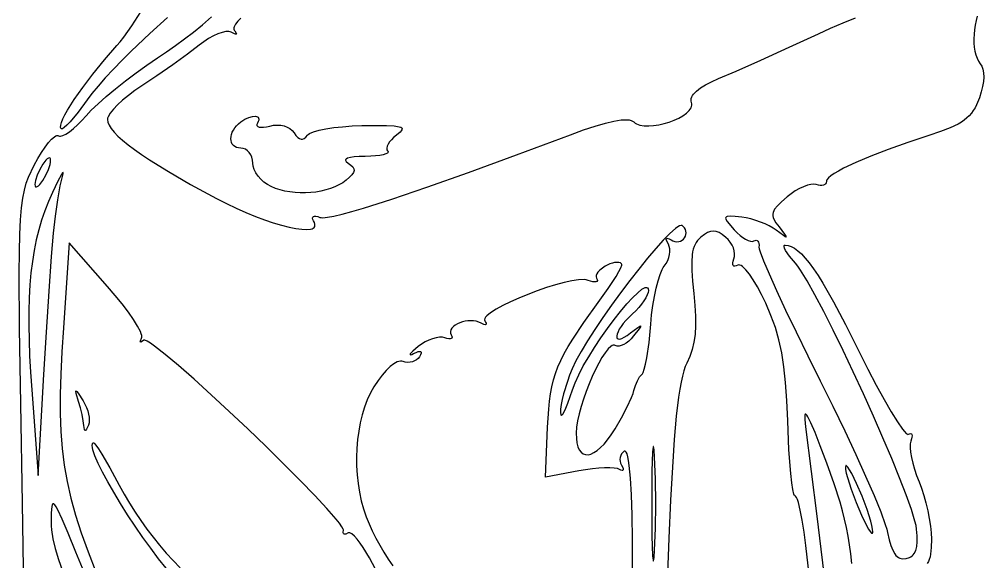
# Model space of a CAD drawing. Header units: millimetres. Extents: x -1.79 to 0.4, y -0.08 to 4.45.
# Drawn here: x -1.769 to -0.442, y 0.859 to 1.605 of the extents above; entities that cross this region are included whole.
import ezdxf

# ---------------------------------------------------------------- set-up
doc = ezdxf.new("R2010")
doc.units = ezdxf.units.MM
doc.header["$MEASUREMENT"] = 0

msp = doc.modelspace()

# ---------------------------------------------------------------- linework, layer by layer
at = {"flags": 128}
for points in [[(-1.762336, 0.820555), (-1.764346, 0.939861), (-1.766785, 1.076346), (-1.768316, 1.17994), (-1.768756, 1.255881), (-1.76851, 1.285119), (-1.767922, 1.309408), (-1.766971, 1.329403), (-1.765633, 1.34576), (-1.763885, 1.359132), (-1.761705, 1.370176), (-1.75907, 1.379544), (-1.755957, 1.387894), (-1.748207, 1.404153), (-1.743231, 1.413396), (-1.738207, 1.421784), (-1.733273, 1.429151), (-1.728566, 1.435328), (-1.724223, 1.44015), (-1.720381, 1.443448), (-1.71869, 1.444473), (-1.717177, 1.445055), (-1.715857, 1.445173), (-1.714748, 1.444806), (-1.713617, 1.44437), (-1.712231, 1.444287), (-1.708771, 1.445124), (-1.704523, 1.447204), (-1.699644, 1.450413), (-1.694289, 1.45464), (-1.688612, 1.45977), (-1.682769, 1.465692), (-1.676915, 1.472292), (-1.669829, 1.479952), (-1.660452, 1.488914), (-1.64919, 1.498851), (-1.636443, 1.509438), (-1.622616, 1.520347), (-1.60811, 1.531253), (-1.593331, 1.541829), (-1.578679, 1.55175), (-1.56627, 1.560086), (-1.553957, 1.568763), (-1.541671, 1.577845), (-1.529344, 1.587394), (-1.516906, 1.597476), (-1.50429, 1.608153)], [(-1.564856, 1.607198), (-1.589085, 1.585583), (-1.614728, 1.561195), (-1.627309, 1.54867), (-1.639321, 1.536304), (-1.650455, 1.524379), (-1.660403, 1.513181), (-1.668858, 1.502992), (-1.675512, 1.494097), (-1.687862, 1.477197), (-1.698695, 1.464076), (-1.703177, 1.459341), (-1.706842, 1.456039), (-1.709544, 1.454334), (-1.710489, 1.454131), (-1.711137, 1.454389), (-1.711683, 1.4552), (-1.711979, 1.45628), (-1.711842, 1.45921), (-1.710777, 1.463109), (-1.708832, 1.467901), (-1.706056, 1.473516), (-1.702496, 1.47988), (-1.693226, 1.494562), (-1.68141, 1.511368), (-1.66744, 1.529713), (-1.651705, 1.549016), (-1.634596, 1.568694), (-1.630046, 1.574045), (-1.62504, 1.580455), (-1.613864, 1.596118), (-1.601473, 1.615006)], [(-1.463906, 1.606314), (-1.468176, 1.602227), (-1.471356, 1.598332), (-1.473257, 1.59474), (-1.473668, 1.593093), (-1.473688, 1.591564), (-1.473292, 1.590168), (-1.472457, 1.588917), (-1.470254, 1.585952), (-1.470042, 1.585085), (-1.470398, 1.584637), (-1.471301, 1.584616), (-1.472734, 1.585028), (-1.47711, 1.587181), (-1.47859, 1.587805), (-1.48035, 1.588152), (-1.484617, 1.588053), (-1.489727, 1.586959), (-1.495498, 1.584943), (-1.501749, 1.58208), (-1.508297, 1.578444), (-1.514959, 1.57411), (-1.521554, 1.569153), (-1.537506, 1.556883), (-1.557663, 1.542273), (-1.579443, 1.527155), (-1.600262, 1.513361), (-1.609748, 1.506947), (-1.618598, 1.50034), (-1.626617, 1.49373), (-1.633613, 1.487307), (-1.639391, 1.48126), (-1.643758, 1.475777), (-1.646521, 1.471049), (-1.64724, 1.469027), (-1.647485, 1.467264), (-1.646914, 1.46342), (-1.645198, 1.459204), (-1.64233, 1.454611), (-1.638305, 1.449637), (-1.633117, 1.444277), (-1.626758, 1.438527), (-1.619225, 1.432383), (-1.610509, 1.42584), (-1.600605, 1.418895), (-1.589508, 1.411542), (-1.563707, 1.395596), (-1.533058, 1.377969), (-1.497512, 1.358625), (-1.483908, 1.351652), (-1.470345, 1.345197), (-1.456965, 1.339294), (-1.44391, 1.333975), (-1.431321, 1.329273), (-1.419339, 1.32522), (-1.408107, 1.321851), (-1.397766, 1.319196), (-1.388457, 1.31729), (-1.380321, 1.316165), (-1.373501, 1.315853), (-1.368137, 1.316389), (-1.366046, 1.316984), (-1.364372, 1.317803), (-1.363133, 1.318851), (-1.362347, 1.320131), (-1.362031, 1.321646), (-1.362203, 1.323403), (-1.362881, 1.325403), (-1.364082, 1.327653)], [(-1.364082, 1.327653), (-1.365131, 1.329741), (-1.365492, 1.331449), (-1.365198, 1.332758), (-1.364287, 1.333648), (-1.362793, 1.334098), (-1.360754, 1.334088), (-1.358204, 1.333599), (-1.355179, 1.332611), (-1.35354, 1.332234), (-1.35128, 1.332122), (-1.344906, 1.332684), (-1.336084, 1.33429), (-1.32484, 1.336931), (-1.3112, 1.340598), (-1.29519, 1.345283), (-1.256165, 1.357672), (-1.207973, 1.374029), (-1.150824, 1.394285), (-1.084924, 1.418372), (-1.010485, 1.446222), (-0.992508, 1.452771), (-0.976564, 1.458074), (-0.962653, 1.462133), (-0.950769, 1.464946), (-0.940912, 1.466516), (-0.933078, 1.466841), (-0.929919, 1.466538), (-0.927265, 1.465924), (-0.925116, 1.464999), (-0.923471, 1.463764), (-0.921772, 1.462335), (-0.919782, 1.461133), (-0.915024, 1.45938), (-0.909387, 1.45844), (-0.903066, 1.458246), (-0.896254, 1.458735), (-0.889143, 1.459841), (-0.881927, 1.461499), (-0.874799, 1.463644), (-0.867951, 1.466211), (-0.861577, 1.469134), (-0.85587, 1.472348), (-0.851023, 1.475789), (-0.847229, 1.479391), (-0.844681, 1.48309), (-0.843935, 1.484954), (-0.843572, 1.486819), (-0.843618, 1.488675), (-0.844096, 1.490514), (-0.844604, 1.492371), (-0.844719, 1.494268), (-0.844446, 1.496201), (-0.843786, 1.498169), (-0.842744, 1.500168), (-0.841324, 1.502194), (-0.83736, 1.506318), (-0.831921, 1.510516), (-0.825037, 1.514766), (-0.816734, 1.519042), (-0.80704, 1.523319), (-0.782937, 1.533656), (-0.749009, 1.548752), (-0.709763, 1.566579), (-0.669707, 1.585111), (-0.6528, 1.592797), (-0.635711, 1.600164), (-0.618635, 1.607158)], [(-0.451027, 1.609349), (-0.452683, 1.603207), (-0.453992, 1.596952), (-0.45495, 1.590655), (-0.455552, 1.584387), (-0.455794, 1.578219), (-0.455669, 1.572223), (-0.455174, 1.566468), (-0.454304, 1.561027), (-0.453053, 1.555971), (-0.451417, 1.55137), (-0.449391, 1.547296), (-0.446971, 1.543819), (-0.444781, 1.540368), (-0.443264, 1.536139), (-0.442417, 1.53118), (-0.442242, 1.52554), (-0.442735, 1.519266), (-0.443896, 1.512407), (-0.445725, 1.505011), (-0.448221, 1.497125), (-0.452047, 1.48754), (-0.454183, 1.483301), (-0.456528, 1.479384), (-0.45913, 1.475757), (-0.462032, 1.472383), (-0.465281, 1.46923), (-0.468922, 1.466262), (-0.473002, 1.463446), (-0.477565, 1.460747), (-0.488326, 1.455564), (-0.501571, 1.450439), (-0.517665, 1.445097), (-0.546781, 1.435585), (-0.57357, 1.426107), (-0.597553, 1.416879), (-0.61825, 1.408115), (-0.635182, 1.400029), (-0.642087, 1.396307), (-0.64787, 1.392836), (-0.652473, 1.389641), (-0.655834, 1.38675), (-0.657895, 1.384189), (-0.658419, 1.383041), (-0.658596, 1.381986), (-0.658879, 1.380264), (-0.659692, 1.37885), (-0.660976, 1.377761), (-0.662676, 1.377014), (-0.664733, 1.376626), (-0.667092, 1.376615), (-0.669695, 1.376998), (-0.672485, 1.377792), (-0.675812, 1.378323), (-0.679955, 1.377953), (-0.684748, 1.376751), (-0.690026, 1.374788), (-0.695625, 1.372134), (-0.701379, 1.368858), (-0.707123, 1.365031), (-0.712693, 1.360722), (-0.720306, 1.354137), (-0.72598, 1.348555), (-0.729795, 1.343677), (-0.731031, 1.341409), (-0.731832, 1.339205), (-0.732208, 1.337027), (-0.732171, 1.334838), (-0.731729, 1.3326), (-0.730892, 1.330277), (-0.728076, 1.325222), (-0.723804, 1.319375), (-0.716219, 1.309434), (-0.714479, 1.306757), (-0.714148, 1.305559), (-0.715255, 1.305802), (-0.717831, 1.307449), (-0.727512, 1.314806), (-0.731897, 1.317847), (-0.737119, 1.320807), (-0.742984, 1.323613), (-0.749295, 1.326191), (-0.755859, 1.328468), (-0.762479, 1.330372), (-0.768961, 1.331828), (-0.77511, 1.332764), (-0.784079, 1.333673), (-0.790647, 1.334048), (-0.794916, 1.333716), (-0.796219, 1.333231), (-0.796985, 1.332505), (-0.797226, 1.331517), (-0.796954, 1.330244), (-0.794926, 1.326762), (-0.785276, 1.315444), (-0.781382, 1.311436), (-0.777418, 1.307901), (-0.773496, 1.304901), (-0.769726, 1.3025), (-0.766218, 1.30076), (-0.763083, 1.299745), (-0.760431, 1.299517), (-0.758373, 1.300139), (-0.756717, 1.300898), (-0.755227, 1.301063), (-0.753931, 1.300669), (-0.752858, 1.299752), (-0.752037, 1.298345), (-0.751497, 1.296485), (-0.751266, 1.294205), (-0.751373, 1.291542), (-0.751069, 1.289259), (-0.749902, 1.285312), (-0.745156, 1.272803), (-0.73748, 1.254766), (-0.727219, 1.231955), (-0.714718, 1.205121), (-0.700321, 1.175018), (-0.684373, 1.142398), (-0.667221, 1.108014), (-0.649895, 1.073116), (-0.633442, 1.039016), (-0.618242, 1.006569), (-0.604677, 0.976632), (-0.593127, 0.950063), (-0.583973, 0.927717), (-0.577595, 0.910452), (-0.575566, 0.903993), (-0.574373, 0.899125), (-0.572301, 0.889436), (-0.570003, 0.881369), (-0.567434, 0.874861), (-0.564547, 0.869849), (-0.562971, 0.867884), (-0.561299, 0.86627), (-0.559525, 0.864998), (-0.557643, 0.864061), (-0.555648, 0.86345), (-0.553535, 0.863158), (-0.548929, 0.8635), (-0.544358, 0.864862), (-0.5424, 0.865858), (-0.540654, 0.867081), (-0.539115, 0.868543), (-0.537779, 0.870258), (-0.535696, 0.874498), (-0.534371, 0.879904), (-0.533765, 0.88658), (-0.533843, 0.894628), (-0.534568, 0.904153), (-0.535345, 0.90897), (-0.536818, 0.91511), (-0.541687, 0.931002), (-0.548849, 0.951112), (-0.557974, 0.974719), (-0.568735, 1.001107), (-0.580804, 1.029557), (-0.593853, 1.059351), (-0.607554, 1.089769), (-0.621579, 1.120094), (-0.635601, 1.149608), (-0.649291, 1.177591), (-0.662322, 1.203327), (-0.674365, 1.226095), (-0.685093, 1.245179), (-0.694177, 1.259858), (-0.698, 1.265323), (-0.70129, 1.269417), (-0.709304, 1.279134), (-0.714643, 1.287092), (-0.716164, 1.290155), (-0.716843, 1.292469), (-0.716622, 1.293934), (-0.716156, 1.294315), (-0.715443, 1.294444), (-0.711264, 1.293992), (-0.70695, 1.292602), (-0.702468, 1.290227), (-0.697783, 1.286817), (-0.692862, 1.282325), (-0.687673, 1.276703), (-0.68218, 1.269902), (-0.676351, 1.261873), (-0.670152, 1.252569), (-0.663549, 1.241941), (-0.649, 1.216521), (-0.632433, 1.185225), (-0.613582, 1.147667), (-0.601635, 1.123876), (-0.590127, 1.101906), (-0.579335, 1.082222), (-0.569537, 1.065288), (-0.561011, 1.051569), (-0.554035, 1.04153), (-0.551215, 1.038035), (-0.548887, 1.035634), (-0.547086, 1.034386), (-0.546393, 1.034212), (-0.545846, 1.034347), (-0.544112, 1.035186), (-0.542724, 1.035373), (-0.541694, 1.034947), (-0.541037, 1.033948), (-0.540766, 1.032413), (-0.540896, 1.030382), (-0.541441, 1.027894), (-0.542415, 1.024986), (-0.543225, 1.021132), (-0.54331, 1.015929), (-0.542716, 1.009607), (-0.54149, 1.002394), (-0.539677, 0.994519), (-0.537323, 0.986211), (-0.534475, 0.977698), (-0.531179, 0.969208), (-0.52776, 0.960247), (-0.524569, 0.950373), (-0.521678, 0.93991), (-0.519155, 0.929182), (-0.517071, 0.918515), (-0.515495, 0.908234), (-0.514499, 0.898662), (-0.514151, 0.890125), (-0.514384, 0.878684), (-0.515258, 0.869574), (-0.516019, 0.865784), (-0.517041, 0.862444), (-0.518355, 0.85951), (-0.519997, 0.856939)], [(-1.422485, 1.374972), (-1.427507, 1.37775), (-1.432192, 1.381152), (-1.436437, 1.385046), (-1.440141, 1.389299), (-1.4432, 1.393778), (-1.445512, 1.398351), (-1.446974, 1.402886), (-1.447485, 1.40725), (-1.447825, 1.411374), (-1.4488, 1.415221), (-1.450341, 1.418707), (-1.45238, 1.421748), (-1.454849, 1.42426), (-1.45768, 1.426158), (-1.460803, 1.427359), (-1.464151, 1.427778), (-1.46732, 1.428036), (-1.470067, 1.428779), (-1.47239, 1.429959), (-1.474292, 1.431531), (-1.475771, 1.433446), (-1.476827, 1.435657), (-1.477461, 1.438118), (-1.477672, 1.440781), (-1.477461, 1.4436), (-1.476827, 1.446526), (-1.475771, 1.449514), (-1.474292, 1.452516), (-1.47239, 1.455485), (-1.470067, 1.458374), (-1.46732, 1.461135), (-1.464151, 1.463722), (-1.458377, 1.467446), (-1.452941, 1.470016), (-1.448088, 1.471448), (-1.44407, 1.471759), (-1.44245, 1.471499), (-1.441132, 1.470966), (-1.440147, 1.470162), (-1.439524, 1.469087), (-1.439296, 1.467746), (-1.439494, 1.466139), (-1.440148, 1.46427), (-1.44129, 1.462139), (-1.442066, 1.460244), (-1.441866, 1.458716), (-1.440762, 1.457571), (-1.438825, 1.456826), (-1.436124, 1.456498), (-1.432732, 1.456604), (-1.428717, 1.457159), (-1.424151, 1.458181), (-1.41903, 1.459179), (-1.41399, 1.459503), (-1.409126, 1.459181), (-1.404535, 1.45824), (-1.400312, 1.456706), (-1.396552, 1.454606), (-1.393351, 1.451969), (-1.390804, 1.448819), (-1.388282, 1.445273), (-1.385854, 1.442623), (-1.383505, 1.440867), (-1.381222, 1.440002), (-1.378993, 1.440025), (-1.376802, 1.440935), (-1.374637, 1.442728), (-1.372485, 1.445403), (-1.37129, 1.446637), (-1.36945, 1.447849), (-1.363988, 1.450184), (-1.356408, 1.452351), (-1.347016, 1.454297), (-1.33612, 1.455966), (-1.324028, 1.457303), (-1.311047, 1.458254), (-1.297485, 1.458764), (-1.278395, 1.459025), (-1.263697, 1.458916), (-1.253076, 1.458349), (-1.246217, 1.457238), (-1.2441, 1.456451), (-1.242805, 1.455494), (-1.242292, 1.454358), (-1.242524, 1.453031), (-1.243459, 1.451503), (-1.245059, 1.449762), (-1.250096, 1.445597), (-1.253819, 1.442543), (-1.257006, 1.439409), (-1.25961, 1.436283), (-1.26158, 1.433255), (-1.262867, 1.430414), (-1.263422, 1.427849), (-1.263195, 1.425649), (-1.262137, 1.423903), (-1.261596, 1.423164), (-1.261457, 1.422444), (-1.261704, 1.421747), (-1.262321, 1.421076), (-1.264602, 1.419831), (-1.268176, 1.418738), (-1.272914, 1.417828), (-1.278692, 1.417131), (-1.285383, 1.416679), (-1.29286, 1.4165), (-1.301191, 1.416306), (-1.308032, 1.415815), (-1.31336, 1.415037), (-1.317148, 1.413981), (-1.319372, 1.412657), (-1.31989, 1.411898), (-1.320008, 1.411076), (-1.319722, 1.410192), (-1.319031, 1.409247), (-1.316415, 1.407181), (-1.312667, 1.404547), (-1.310068, 1.402041), (-1.30863, 1.399557), (-1.308367, 1.396984), (-1.309291, 1.394216), (-1.311415, 1.391143), (-1.314753, 1.387658), (-1.319318, 1.383653), (-1.323931, 1.380246), (-1.329093, 1.377195), (-1.334737, 1.374507), (-1.340799, 1.372185), (-1.347214, 1.370237), (-1.353917, 1.368666), (-1.360843, 1.36748), (-1.367927, 1.366682), (-1.375104, 1.36628), (-1.382309, 1.366277), (-1.389477, 1.36668), (-1.396543, 1.367495), (-1.403441, 1.368725), (-1.410108, 1.370378), (-1.416477, 1.372459), (-1.422485, 1.374972)], [(-1.72561, 1.411111), (-1.725829, 1.413003), (-1.726459, 1.41411), (-1.727455, 1.414456), (-1.728773, 1.414063), (-1.730368, 1.412953), (-1.732196, 1.41115), (-1.736373, 1.405556), (-1.740559, 1.398207), (-1.743986, 1.390521), (-1.746301, 1.383407), (-1.746931, 1.38035), (-1.747151, 1.377778), (-1.746931, 1.375886), (-1.746301, 1.374779), (-1.745305, 1.374433), (-1.743986, 1.374826), (-1.74239, 1.375936), (-1.740559, 1.377739), (-1.736373, 1.383333), (-1.732196, 1.390681), (-1.728773, 1.398368), (-1.726459, 1.405482), (-1.725829, 1.408539), (-1.72561, 1.411111)], [(-1.721735, 1.311111), (-1.719105, 1.334436), (-1.715903, 1.356875), (-1.712537, 1.375877), (-1.71092, 1.383291), (-1.709415, 1.388889), (-1.708441, 1.392446), (-1.708355, 1.39401), (-1.708627, 1.394074), (-1.7091, 1.393674), (-1.71062, 1.391528), (-1.715755, 1.38217), (-1.723304, 1.366667), (-1.728776, 1.35433), (-1.733719, 1.34172), (-1.73814, 1.328762), (-1.742047, 1.315384), (-1.745447, 1.301513), (-1.748347, 1.287075), (-1.750757, 1.271997), (-1.752682, 1.256207), (-1.754132, 1.23963), (-1.755113, 1.222195), (-1.755632, 1.203827), (-1.755699, 1.184454), (-1.755319, 1.164002), (-1.754501, 1.142399), (-1.753253, 1.119571), (-1.751582, 1.095444), (-1.742665, 0.977778), (-1.734887, 1.116667), (-1.731444, 1.174978), (-1.727816, 1.231076), (-1.724436, 1.278581), (-1.721735, 1.311111)], [(-0.949276, 1.041667), (-0.940342, 1.057003), (-0.932479, 1.072066), (-0.926536, 1.085124), (-0.924549, 1.090359), (-0.92336, 1.094444), (-0.921361, 1.101361), (-0.918608, 1.107873), (-0.915467, 1.113247), (-0.913865, 1.115278), (-0.912304, 1.11675), (-0.911526, 1.117652), (-0.910722, 1.119173), (-0.90906, 1.12393), (-0.907369, 1.13074), (-0.905698, 1.139318), (-0.902615, 1.16065), (-0.900207, 1.185667), (-0.898985, 1.19872), (-0.897298, 1.211557), (-0.895221, 1.22385), (-0.892832, 1.235269), (-0.890205, 1.245487), (-0.887418, 1.254176), (-0.884546, 1.261008), (-0.883102, 1.263624), (-0.881665, 1.265653), (-0.879048, 1.269282), (-0.876931, 1.273192), (-0.875336, 1.27726), (-0.874288, 1.281363), (-0.87381, 1.285378), (-0.873925, 1.289182), (-0.874656, 1.292653), (-0.876026, 1.295667), (-0.878584, 1.300651), (-0.878964, 1.302293), (-0.878755, 1.303352), (-0.877966, 1.303818), (-0.876604, 1.303676), (-0.874677, 1.302917), (-0.872193, 1.301528), (-0.86964, 1.300246), (-0.867001, 1.299467), (-0.864352, 1.299176), (-0.861769, 1.299361), (-0.85933, 1.30001), (-0.857111, 1.30111), (-0.855188, 1.302648), (-0.853637, 1.304611), (-0.852531, 1.306847), (-0.85189, 1.309176), (-0.8517, 1.311529), (-0.851948, 1.313837), (-0.85262, 1.316032), (-0.853702, 1.318045), (-0.85518, 1.319807), (-0.85704, 1.32125), (-0.858525, 1.321524), (-0.860581, 1.320911), (-0.863174, 1.319459), (-0.866267, 1.317215), (-0.873807, 1.310538), (-0.88291, 1.301259), (-0.893286, 1.289755), (-0.904646, 1.276403), (-0.916698, 1.261581), (-0.929153, 1.245667), (-0.94172, 1.229038), (-0.954109, 1.212071), (-0.966029, 1.195145), (-0.977191, 1.178637), (-0.987303, 1.162924), (-0.996076, 1.148384), (-1.003219, 1.135395), (-1.008443, 1.124333), (-1.011806, 1.115834), (-1.014913, 1.107125), (-1.020096, 1.090063), (-1.02204, 1.082201), (-1.023466, 1.075115), (-1.024308, 1.069049), (-1.024498, 1.06425), (-1.02402, 1.061314), (-1.023555, 1.060686), (-1.022951, 1.060596), (-1.022216, 1.061029), (-1.02136, 1.061968), (-1.019314, 1.0653), (-1.016882, 1.070464), (-1.014131, 1.07733), (-1.007943, 1.095653), (-1.004366, 1.105331), (-0.99929, 1.116304), (-0.99295, 1.128263), (-0.985584, 1.140897), (-0.97743, 1.153896), (-0.968724, 1.166949), (-0.959704, 1.179748), (-0.950606, 1.191981), (-0.941668, 1.203338), (-0.933127, 1.21351), (-0.925221, 1.222187), (-0.918185, 1.229057), (-0.912258, 1.233811), (-0.909784, 1.235298), (-0.907676, 1.23614), (-0.905964, 1.236297), (-0.904678, 1.235732), (-0.903846, 1.234405), (-0.903498, 1.232278), (-0.903861, 1.229422), (-0.905075, 1.225965), (-0.907052, 1.222038), (-0.909703, 1.217774), (-0.912939, 1.213306), (-0.91667, 1.208766), (-0.920808, 1.204287), (-0.925262, 1.2), (-0.930092, 1.195398), (-0.934331, 1.190903), (-0.937972, 1.186577), (-0.941011, 1.182481), (-0.943439, 1.178676), (-0.945251, 1.175225), (-0.94644, 1.172188), (-0.947, 1.169627), (-0.946924, 1.167603), (-0.946205, 1.166178), (-0.944838, 1.165413), (-0.942815, 1.165369), (-0.94013, 1.166109), (-0.936777, 1.167692), (-0.932749, 1.170182), (-0.92804, 1.173639), (-0.918024, 1.181286), (-0.915341, 1.183029), (-0.91416, 1.183339), (-0.914446, 1.182182), (-0.916163, 1.179524), (-0.923748, 1.169569), (-0.926997, 1.165815), (-0.930423, 1.162558), (-0.933925, 1.159851), (-0.937398, 1.157748), (-0.940739, 1.156304), (-0.943846, 1.155571), (-0.946615, 1.155605), (-0.948943, 1.156458), (-0.950271, 1.156948), (-0.951744, 1.15689), (-0.95335, 1.156312), (-0.955077, 1.155241), (-0.958844, 1.151731), (-0.962947, 1.146578), (-0.967288, 1.14), (-0.97177, 1.132216), (-0.976294, 1.123445), (-0.980764, 1.113905), (-0.985081, 1.103813), (-0.989147, 1.09339), (-0.992865, 1.082853), (-0.996136, 1.072421), (-0.998864, 1.062312), (-1.000949, 1.052746), (-1.002295, 1.043939), (-1.002804, 1.036111), (-1.002561, 1.028765), (-1.001732, 1.022462), (-1.000353, 1.0172), (-0.998462, 1.012973), (-0.996095, 1.009779), (-0.993291, 1.007614), (-0.990084, 1.006473), (-0.986514, 1.006352), (-0.982616, 1.007249), (-0.978428, 1.009158), (-0.973987, 1.012076), (-0.969329, 1.016), (-0.964493, 1.020924), (-0.959513, 1.026846), (-0.954429, 1.033762), (-0.949276, 1.041667)], [(-0.682132, 0.841411), (-0.686712, 0.881572), (-0.689255, 0.899934), (-0.691885, 0.916336), (-0.694541, 0.930166), (-0.697162, 0.940813), (-0.69844, 0.944752), (-0.699687, 0.947665), (-0.700894, 0.949477), (-0.702054, 0.950111), (-0.702737, 0.950654), (-0.703434, 0.952227), (-0.70485, 0.958252), (-0.706261, 0.967765), (-0.707627, 0.980344), (-0.710066, 1.013013), (-0.711846, 1.052889), (-0.713008, 1.08103), (-0.714671, 1.105583), (-0.716959, 1.127211), (-0.719998, 1.146578), (-0.723912, 1.164347), (-0.728826, 1.18118), (-0.734864, 1.197741), (-0.742151, 1.214694), (-0.747818, 1.226433), (-0.753549, 1.23711), (-0.759185, 1.246511), (-0.76457, 1.254422), (-0.769546, 1.260629), (-0.773958, 1.264919), (-0.775903, 1.266278), (-0.777647, 1.267077), (-0.779172, 1.26729), (-0.780457, 1.266889), (-0.782627, 1.265783), (-0.784405, 1.265362), (-0.785771, 1.265593), (-0.786707, 1.266444), (-0.787192, 1.267884), (-0.787207, 1.269881), (-0.786732, 1.272402), (-0.785748, 1.275417), (-0.784907, 1.278816), (-0.784799, 1.282549), (-0.785379, 1.286493), (-0.786601, 1.290528), (-0.788418, 1.294531), (-0.790786, 1.298382), (-0.793656, 1.301958), (-0.796985, 1.305139), (-0.80188, 1.308927), (-0.806255, 1.311635), (-0.810281, 1.313264), (-0.81413, 1.313814), (-0.817974, 1.313287), (-0.821985, 1.311684), (-0.826334, 1.309004), (-0.831193, 1.30525), (-0.833567, 1.3031), (-0.835683, 1.300779), (-0.837547, 1.298248), (-0.839162, 1.295466), (-0.840534, 1.292393), (-0.841668, 1.28899), (-0.84257, 1.285215), (-0.843245, 1.28103), (-0.843932, 1.271265), (-0.843771, 1.259377), (-0.842803, 1.245043), (-0.841068, 1.227944), (-0.839493, 1.211646), (-0.838666, 1.196984), (-0.838607, 1.183763), (-0.839335, 1.171785), (-0.840869, 1.160854), (-0.843228, 1.150773), (-0.846431, 1.141345), (-0.850498, 1.132375), (-0.852668, 1.127486), (-0.854729, 1.121493), (-0.856686, 1.114342), (-0.858544, 1.105979), (-0.860309, 1.096351), (-0.861986, 1.085405), (-0.865101, 1.059344), (-0.867931, 1.027367), (-0.87052, 0.989047), (-0.872912, 0.943956), (-0.875151, 0.891667), (-0.883235, 0.683333)], [(-1.278881, 0.84894), (-1.28691, 0.864286), (-1.29559, 0.878581), (-1.299885, 0.88482), (-1.303994, 0.890179), (-1.307803, 0.894451), (-1.311194, 0.897432), (-1.314053, 0.898915), (-1.315246, 0.89903), (-1.316262, 0.898694), (-1.319732, 0.897124), (-1.321074, 0.896969), (-1.32212, 0.897215), (-1.322841, 0.89785), (-1.323212, 0.898859), (-1.323203, 0.900228), (-1.32279, 0.901944), (-1.322767, 0.902793), (-1.323133, 0.903985), (-1.324984, 0.907352), (-1.328245, 0.911953), (-1.33282, 0.917694), (-1.345518, 0.932226), (-1.362296, 0.950203), (-1.382374, 0.970881), (-1.404969, 0.993517), (-1.429301, 1.017365), (-1.454589, 1.041681), (-1.480051, 1.065721), (-1.504907, 1.08874), (-1.528374, 1.109995), (-1.549673, 1.128741), (-1.568021, 1.144234), (-1.582639, 1.155729), (-1.588304, 1.159745), (-1.592743, 1.162483), (-1.595859, 1.163849), (-1.59689, 1.163988), (-1.597554, 1.16375), (-1.600588, 1.161448), (-1.601557, 1.161084), (-1.602146, 1.161229), (-1.602342, 1.161872), (-1.602134, 1.163), (-1.600457, 1.166667), (-1.600104, 1.168109), (-1.6003, 1.170121), (-1.601021, 1.172665), (-1.602242, 1.175706), (-1.606093, 1.18313), (-1.611658, 1.192102), (-1.618747, 1.202332), (-1.627168, 1.213528), (-1.636728, 1.225399), (-1.647235, 1.237653), (-1.700179, 1.297528), (-1.708137, 1.180708), (-1.710217, 1.147615), (-1.71168, 1.117252), (-1.712445, 1.089207), (-1.712427, 1.063066), (-1.711545, 1.038416), (-1.709714, 1.014844), (-1.706851, 0.991936), (-1.702873, 0.96928), (-1.697698, 0.946461), (-1.691242, 0.923067), (-1.683421, 0.898685), (-1.674153, 0.872902), (-1.663354, 0.845303)], [(-0.925262, 0.850653), (-0.925442, 0.889461), (-0.92598, 0.922979), (-0.926872, 0.951169), (-0.928117, 0.973998), (-0.92971, 0.991431), (-0.930636, 0.998113), (-0.931649, 1.003432), (-0.932748, 1.007385), (-0.933931, 1.009967), (-0.9352, 1.011173), (-0.935867, 1.011259), (-0.936554, 1.011), (-0.938674, 1.00935), (-0.940356, 1.007335), (-0.941586, 1.005035), (-0.942347, 1.002526), (-0.942625, 0.999886), (-0.942404, 0.997193), (-0.941667, 0.994525), (-0.940401, 0.991958), (-0.938309, 0.987768), (-0.937981, 0.9863), (-0.938118, 0.985281), (-0.938709, 0.984735), (-0.939743, 0.984685), (-0.941209, 0.985154), (-0.943096, 0.986167), (-0.946072, 0.987253), (-0.950662, 0.987936), (-0.956634, 0.988224), (-0.963759, 0.988125), (-0.971807, 0.987649), (-0.980549, 0.986803), (-0.989754, 0.985598), (-0.999193, 0.984042), (-1.045151, 0.975639), (-1.042082, 1.044181), (-1.040564, 1.06899), (-1.039473, 1.079954), (-1.038069, 1.090178), (-1.036286, 1.099827), (-1.034057, 1.109067), (-1.031314, 1.118063), (-1.02799, 1.126981), (-1.024017, 1.135986), (-1.019328, 1.145245), (-1.013856, 1.154922), (-1.007533, 1.165183), (-0.992066, 1.188118), (-0.972387, 1.215375), (-0.958641, 1.234807), (-0.947998, 1.251333), (-0.94417, 1.25796), (-0.941512, 1.263203), (-0.940157, 1.266845), (-0.940008, 1.267997), (-0.940235, 1.268667), (-0.942036, 1.2699), (-0.944306, 1.270563), (-0.946956, 1.270707), (-0.949893, 1.270384), (-0.953028, 1.269646), (-0.956269, 1.268544), (-0.96271, 1.265458), (-0.968491, 1.261542), (-0.970907, 1.259402), (-0.972887, 1.25721), (-0.974339, 1.255017), (-0.975173, 1.252877), (-0.975298, 1.25084), (-0.974623, 1.248958), (-0.97377, 1.247125), (-0.973679, 1.245686), (-0.9743, 1.244652), (-0.975587, 1.244036), (-0.97749, 1.243851), (-0.979961, 1.244109), (-0.982952, 1.244821), (-0.986415, 1.246), (-0.988841, 1.246646), (-0.991841, 1.246964), (-0.99938, 1.246689), (-1.00868, 1.245313), (-1.019385, 1.242976), (-1.03114, 1.239815), (-1.043591, 1.235971), (-1.056383, 1.231581), (-1.069162, 1.226785), (-1.081572, 1.221721), (-1.09326, 1.216528), (-1.10387, 1.211346), (-1.113048, 1.206313), (-1.120439, 1.201567), (-1.125689, 1.197248), (-1.1274, 1.195291), (-1.128443, 1.193494), (-1.128773, 1.191872), (-1.128346, 1.190444), (-1.127278, 1.188473), (-1.126749, 1.186923), (-1.126737, 1.185807), (-1.127219, 1.185139), (-1.128175, 1.184931), (-1.129582, 1.185198), (-1.133665, 1.187208), (-1.136772, 1.188749), (-1.140207, 1.189793), (-1.143885, 1.190376), (-1.147719, 1.19053), (-1.151624, 1.190289), (-1.155513, 1.189687), (-1.1593, 1.188757), (-1.162899, 1.187533), (-1.166226, 1.186048), (-1.169192, 1.184337), (-1.171713, 1.182431), (-1.173702, 1.180367), (-1.175074, 1.178175), (-1.175742, 1.175892), (-1.175621, 1.173549), (-1.174623, 1.171181), (-1.173707, 1.169323), (-1.173436, 1.167815), (-1.173772, 1.166673), (-1.174682, 1.165913), (-1.17613, 1.165553), (-1.17808, 1.16561), (-1.180497, 1.166101), (-1.183346, 1.167042), (-1.186761, 1.167817), (-1.190811, 1.167841), (-1.195347, 1.167164), (-1.200217, 1.165835), (-1.205271, 1.163902), (-1.210357, 1.161415), (-1.215326, 1.158422), (-1.220026, 1.154972), (-1.227304, 1.148728), (-1.230919, 1.14483), (-1.231287, 1.143859), (-1.230663, 1.143593), (-1.22902, 1.144072), (-1.226332, 1.145333), (-1.222913, 1.146967), (-1.220172, 1.147974), (-1.218115, 1.148359), (-1.21675, 1.148125), (-1.216084, 1.147277), (-1.216123, 1.145818), (-1.216874, 1.143752), (-1.218346, 1.141083), (-1.220188, 1.138725), (-1.222496, 1.13675), (-1.225178, 1.135187), (-1.228143, 1.134063), (-1.231296, 1.133404), (-1.234547, 1.13324), (-1.237802, 1.133596), (-1.240971, 1.1345), (-1.242725, 1.134938), (-1.244638, 1.134979), (-1.246695, 1.134632), (-1.248884, 1.133909), (-1.25361, 1.131378), (-1.258715, 1.127472), (-1.2641, 1.122277), (-1.269664, 1.115879), (-1.275307, 1.108364), (-1.280929, 1.099819), (-1.285792, 1.091138), (-1.290117, 1.081749), (-1.2939, 1.071734), (-1.297136, 1.061172), (-1.299819, 1.050143), (-1.301946, 1.038726), (-1.303512, 1.027001), (-1.304511, 1.015049), (-1.304938, 1.002947), (-1.30479, 0.990777), (-1.304062, 0.978618), (-1.302747, 0.96655), (-1.300843, 0.954652), (-1.298343, 0.943004), (-1.295244, 0.931686), (-1.29154, 0.920778), (-1.287697, 0.911272), (-1.283238, 0.901523), (-1.278262, 0.891663), (-1.272867, 0.881823), (-1.26715, 0.872133), (-1.261209, 0.862726), (-1.255143, 0.853732)], [(-1.679943, 1.046306), (-1.680791, 1.052951), (-1.682446, 1.061451), (-1.684669, 1.070712), (-1.687221, 1.079639), (-1.690493, 1.090533), (-1.691073, 1.093276), (-1.690865, 1.094222), (-1.689804, 1.093377), (-1.687828, 1.090744), (-1.680873, 1.080139), (-1.678428, 1.075872), (-1.676362, 1.07136), (-1.674704, 1.06674), (-1.673486, 1.062149), (-1.672738, 1.057724), (-1.672489, 1.0536), (-1.672769, 1.049915), (-1.67361, 1.046806), (-1.676175, 1.041309), (-1.677182, 1.039907), (-1.678021, 1.039399), (-1.678704, 1.039787), (-1.679244, 1.041067), (-1.679943, 1.046306)], [(-0.623734, 0.856855), (-0.625126, 0.870006), (-0.626767, 0.882473), (-0.628688, 0.894443), (-0.630922, 0.906099), (-0.633502, 0.917626), (-0.636461, 0.92921), (-0.63983, 0.941035), (-0.647932, 0.966149), (-0.658068, 0.994444), (-0.667023, 1.018302), (-0.674289, 1.036835), (-0.679951, 1.050192), (-0.684096, 1.058517), (-0.685625, 1.06084), (-0.686808, 1.061959), (-0.687654, 1.061894), (-0.688173, 1.060663), (-0.688378, 1.058284), (-0.688278, 1.054776), (-0.687207, 1.044444), (-0.671638, 0.921615), (-0.658606, 0.812257)], [(-1.566603, 0.850192), (-1.577117, 0.863337), (-1.587882, 0.877581), (-1.598706, 0.892619), (-1.6094, 0.908143), (-1.619773, 0.923848), (-1.629637, 0.939425), (-1.638801, 0.95457), (-1.647076, 0.968974), (-1.65427, 0.982331), (-1.660195, 0.994335), (-1.664661, 1.004678), (-1.667477, 1.013055), (-1.668207, 1.01641), (-1.668454, 1.019158), (-1.668193, 1.021261), (-1.667401, 1.022681), (-1.666847, 1.022745), (-1.665979, 1.022177), (-1.663373, 1.019262), (-1.659731, 1.014175), (-1.655203, 1.007155), (-1.644081, 0.988268), (-1.631193, 0.964514), (-1.624341, 0.951914), (-1.617111, 0.93956), (-1.60952, 0.927462), (-1.60158, 0.915629), (-1.593307, 0.904072), (-1.584716, 0.892801), (-1.575821, 0.881826), (-1.566637, 0.871158), (-1.557178, 0.860805), (-1.547459, 0.850779)], [(-0.894832, 1.002778), (-0.895638, 1.013004), (-0.896391, 1.017502), (-0.896741, 1.017685), (-0.897072, 1.016535), (-0.897667, 1.010365), (-0.898529, 0.983461), (-0.898846, 0.938889), (-0.898529, 0.894316), (-0.897667, 0.867413), (-0.897072, 0.861243), (-0.896741, 0.860092), (-0.896391, 0.860276), (-0.895638, 0.864774), (-0.894832, 0.875), (-0.89359, 0.904848), (-0.893176, 0.938889), (-0.89359, 0.97293), (-0.894832, 1.002778)], [(-0.609526, 0.949069), (-0.617041, 0.966724), (-0.623801, 0.980575), (-0.626666, 0.98564), (-0.629065, 0.989235), (-0.630906, 0.991186), (-0.631588, 0.991491), (-0.632096, 0.991319), (-0.632534, 0.989558), (-0.632223, 0.986078), (-0.631219, 0.981087), (-0.629582, 0.974793), (-0.624639, 0.959126), (-0.61786, 0.940736), (-0.610423, 0.923006), (-0.603689, 0.909132), (-0.600817, 0.904074), (-0.598399, 0.900498), (-0.596525, 0.898578), (-0.595822, 0.898293), (-0.59529, 0.898486), (-0.594949, 0.899164), (-0.594806, 0.900293), (-0.595087, 0.903806), (-0.596073, 0.908816), (-0.597705, 0.915116), (-0.602675, 0.930758), (-0.609526, 0.949069)], [(-1.677068, 0.839359), (-1.690929, 0.872528), (-1.701547, 0.898496), (-1.709676, 0.917703), (-1.715651, 0.930552), (-1.717935, 0.93472), (-1.719807, 0.93745), (-1.721309, 0.938793), (-1.721933, 0.93896), (-1.722481, 0.938799), (-1.723367, 0.93752), (-1.724007, 0.935006), (-1.724721, 0.926475), (-1.724957, 0.913611), (-1.724824, 0.908473), (-1.724356, 0.902931), (-1.722445, 0.890719), (-1.719277, 0.877142), (-1.714906, 0.862368), (-1.709386, 0.846563)]]:
    msp.add_lwpolyline(points, dxfattribs=at)

doc.saveas('drawing.dxf')
